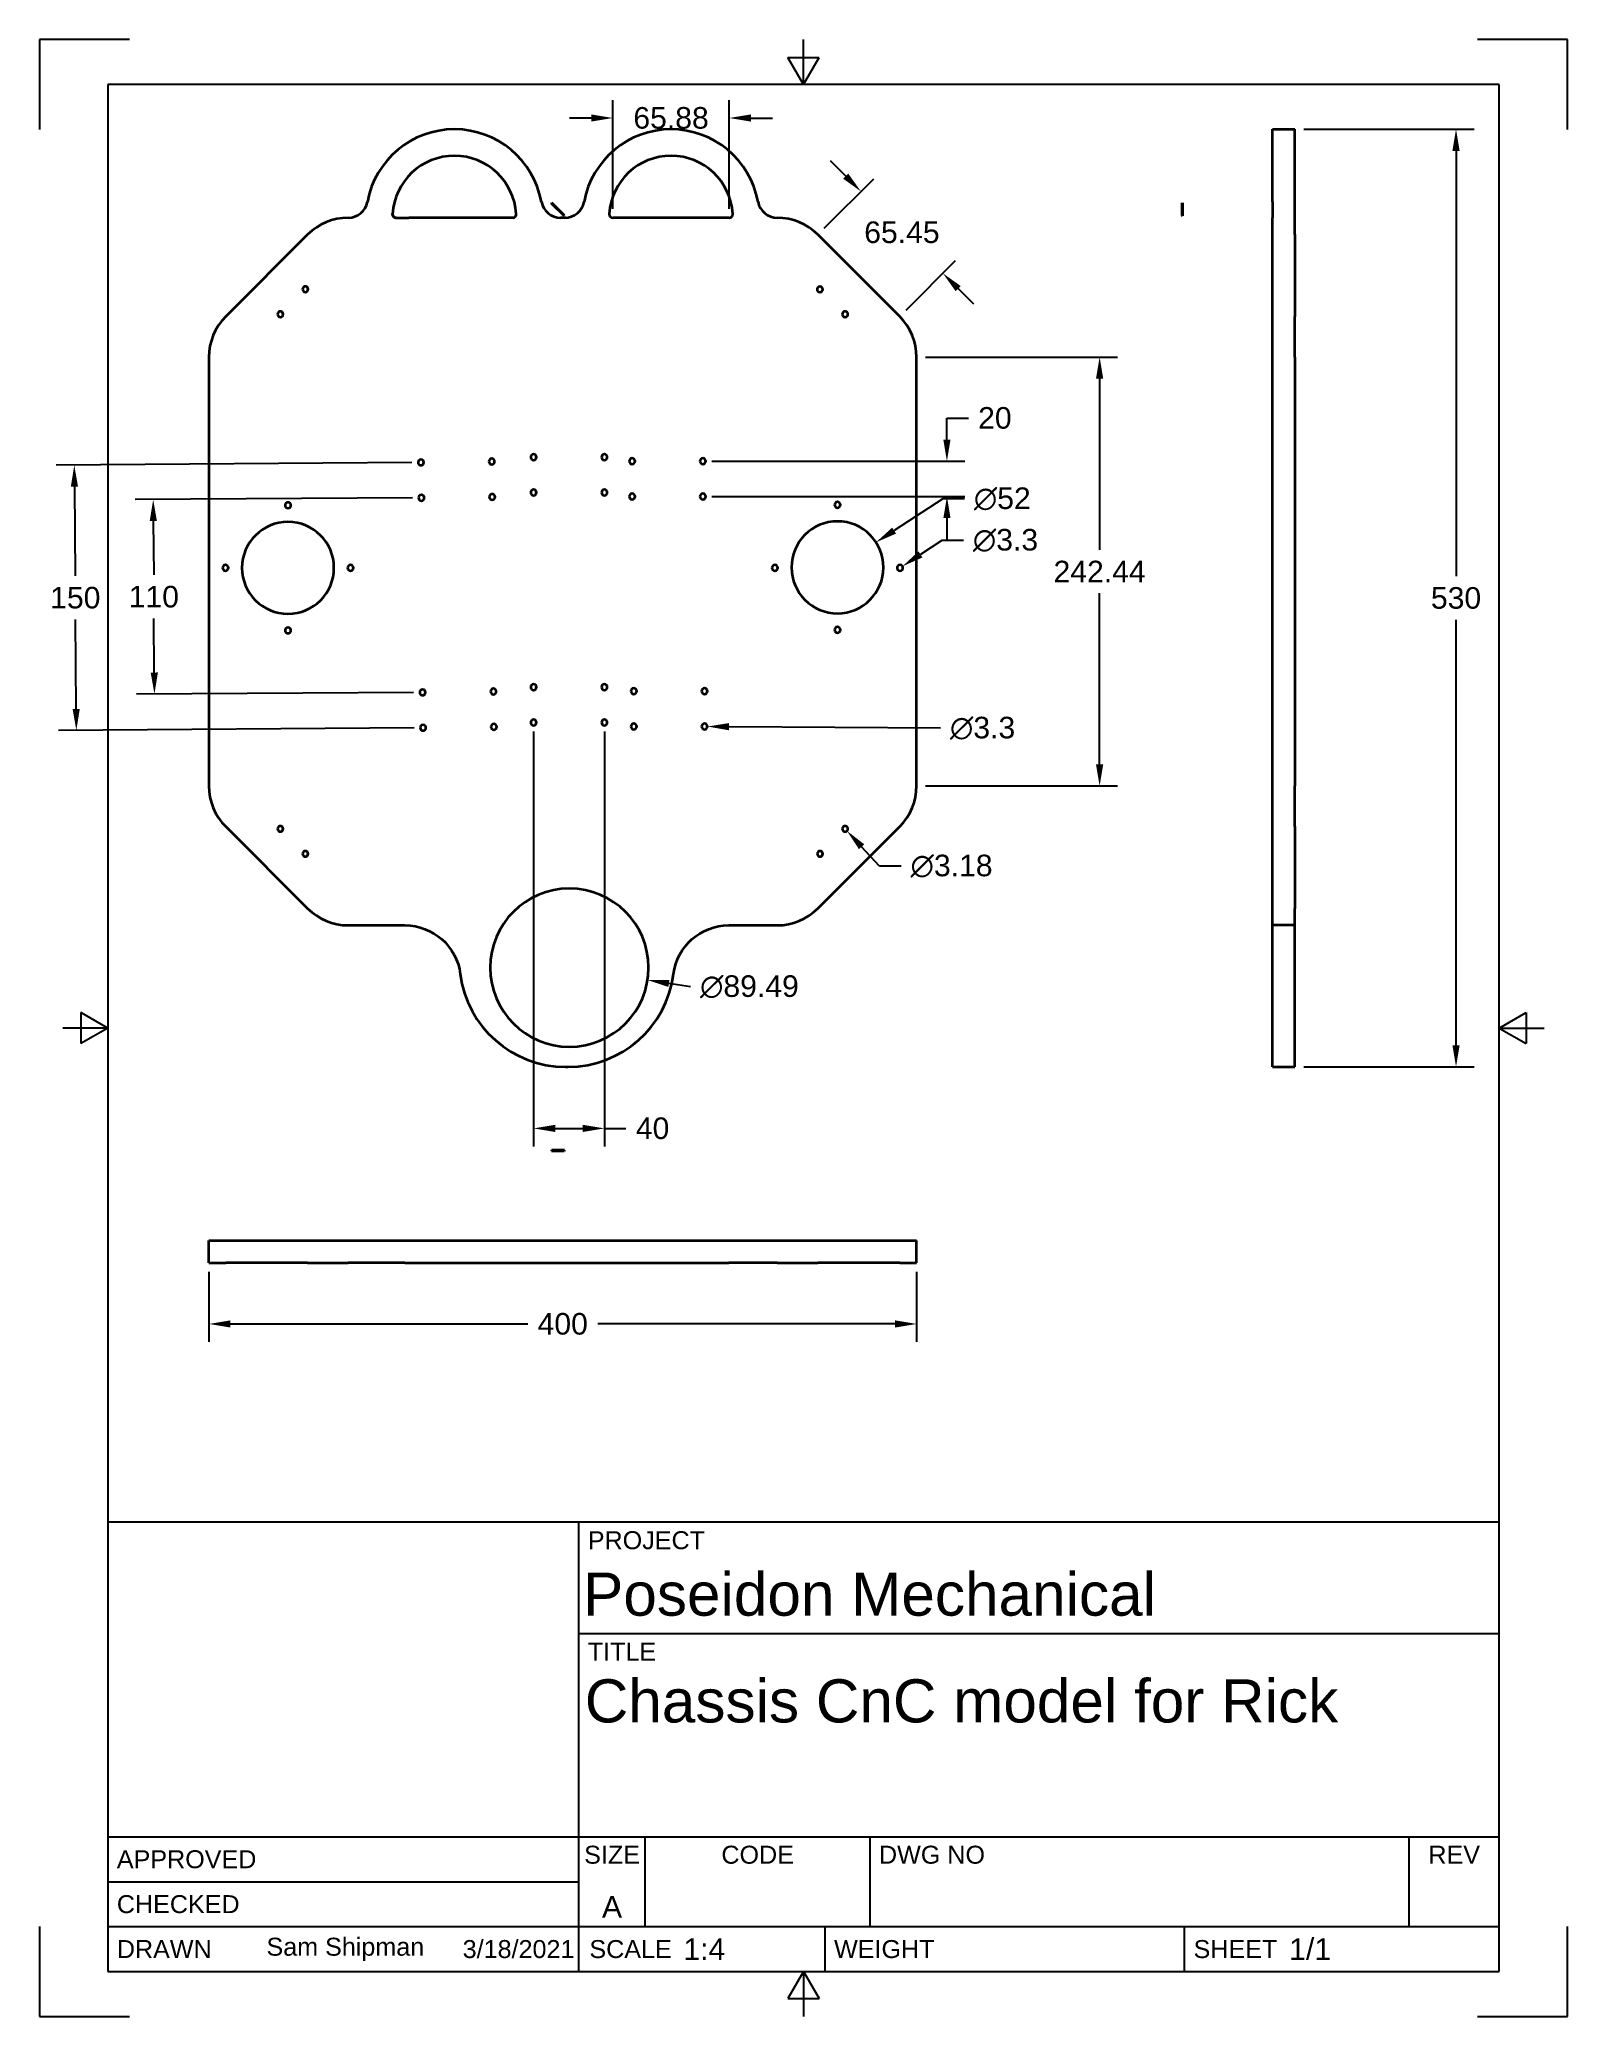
# Model space of a CAD drawing. Header units: inches. Extents: x 0 to 8.5, y 0 to 11.
import ezdxf
from ezdxf.enums import TextEntityAlignment as Align

# ---------------------------------------------------------------- set-up
doc = ezdxf.new("R2010")
doc.units = ezdxf.units.IN
doc.header["$LTSCALE"] = 0.75
doc.header["$MEASUREMENT"] = 0
doc.layers.add('Border', color=7, linetype='Continuous')
doc.layers.add('Titleblock', color=7, linetype='Continuous')
doc.layers.add('Dimensions', color=7, linetype='Continuous', lineweight=18)
doc.layers.add('Visible', color=7, linetype='Continuous', lineweight=35)
doc.styles.add('FusionTitle', font='arial.ttf')
doc.styles.get("Standard").update_dxf_attribs({"font": 'arial.ttf'})
doc.dimstyles.get("Standard").update_dxf_attribs({"dimtxt": 0.12, "dimasz": 0.12, "dimexe": 0.1, "dimexo": 0.05, "dimgap": 0.06, "dimtad": 0, "dimtih": 1, "dimtoh": 1, "dimlfac": 25.399986, "dimzin": 12, "dimdsep": 46, "dimtxsty": 'Standard', "dimcen": 0, "dimclrd": 256, "dimclre": 256, "dimclrt": 256, "dimazin": 3, "dimtp": 0.01, "dimtm": 0.01, "dimtfac": 1, "dimtofl": 0, "dimtmove": 0, "dimatfit": 3, "dimfxl": 1, "dimtolj": 1, "dimtzin": 12, "dimarcsym": 1})

# ---------------------------------------------------------------- blocks, each defined once
blk = doc.blocks.new('ANSI_A(V)_SHEET')
at = {"layer": 'Border'}
for p, q in [((4.25, 10.75), (4.25, 11)), ((4.163397, 10.9), (4.336603, 10.9)), ((4.25, 10.75), (4.163397, 10.9)), ((4.25, 10.75), (4.336603, 10.9)), ((8.12, 10.75), (0.38, 10.75)), ((0.38, 10.75), (0.38, 0.25)), ((8.12, 0.25), (8.12, 10.75)), ((0.38, 5.5), (0.13, 5.5)), ((0.23, 5.586603), (0.23, 5.413397)), ((0.38, 5.5), (0.23, 5.586603)), ((0.38, 5.5), (0.23, 5.413397)), ((8.12, 5.5), (8.27, 5.586603)), ((8.12, 5.5), (8.37, 5.5)), ((8.12, 5.5), (8.27, 5.413397)), ((8.27, 5.586603), (8.27, 5.413397)), ((0.38, 0.25), (8.12, 0.25)), ((4.25, 0.25), (4.163397, 0.1)), ((4.25, 0.25), (4.25, 0)), ((4.25, 0.25), (4.336603, 0.1)), ((4.163397, 0.1), (4.336603, 0.1))]:
    blk.add_line(p, q, dxfattribs=at)
at = {"layer": 'Defpoints'}
for p, q in [((0.5, 11), (0, 11)), ((0, 11), (0, 10.5)), ((8.5, 11), (8, 11)), ((8.5, 10.5), (8.5, 11)), ((0, 0.5), (0, 0)), ((8.5, 0), (8.5, 0.5)), ((0, 0), (0.5, 0)), ((8, 0), (8.5, 0))]:
    blk.add_line(p, q, dxfattribs=at)
blk = doc.blocks.new('ANSI_TITLEBLOCK')
at = {"layer": 'Titleblock'}
for p, q in [((0, 2.5), (-7.74, 2.5)), ((-7.74, 2.5), (-7.74, 0)), ((-5.12, 0), (-5.12, 2.5)), ((0, 0), (0, 2.5)), ((-5.12, 1.88), (0, 1.88)), ((-7.74, 0.75), (0, 0.75)), ((-4.75, 0.25), (-4.75, 0.75)), ((-3.5, 0.25), (-3.5, 0.75)), ((-0.5, 0.25), (-0.5, 0.75)), ((-7.74, 0.5), (-5.12, 0.5)), ((-7.74, 0.25), (0, 0.25)), ((-3.75, 0), (-3.75, 0.25)), ((-1.75, 0), (-1.75, 0.25)), ((-7.74, 0), (0, 0))]:
    blk.add_line(p, q, dxfattribs=at)
at = {"layer": 'Titleblock', "style": 'FusionTitle'}
for s, p in [('PROJECT', (-5.07, 2.45)), ('TITLE', (-5.07, 1.83)), ('DWG NO', (-3.45, 0.7))]:
    blk.add_text(s, height=0.1, dxfattribs=at).set_placement(p, align=Align.TOP_LEFT)
for s, p in [('APPROVED', (-7.69, 0.625)), ('CHECKED', (-7.69, 0.375)), ('DRAWN', (-7.69, 0.125)), ('SCALE', (-5.060956, 0.125)), ('WEIGHT', (-3.7, 0.125)), ('SHEET', (-1.7, 0.125))]:
    blk.add_text(s, height=0.1, dxfattribs=at).set_placement(p, align=Align.MIDDLE_LEFT)
for s, p in [('SIZE', (-4.935, 0.7)), ('CODE', (-4.125, 0.7)), ('REV', (-0.25, 0.7))]:
    blk.add_text(s, height=0.1, dxfattribs=at).set_placement(p, align=Align.TOP_CENTER)
for tag, height, p in [('PROJECT', 0.24, (-5.07, 2.22)), ('TITLE_1', 0.24, (-5.07, 1.63)), ('TITLE_2', 0.24, (-5.07, 1.29)), ('TITLE_3', 0.12, (-5.07, 0.95))]:
    blk.add_attdef(tag, text='', height=height, dxfattribs=at).set_placement(p, align=Align.TOP_LEFT)
for tag, height, p in [('APPROVED_BY', 0.1, (-6.851207, 0.625)), ('CHECKED_BY', 0.1, (-6.851207, 0.375)), ('DRAWN_BY', 0.1, (-6.851207, 0.125)), ('SCALE', 0.12, (-4.52, 0.125)), ('WEIGHT', 0.12, (-3.1, 0.125)), ('SHEET', 0.12, (-1.15, 0.125))]:
    blk.add_attdef(tag, text='', height=height, dxfattribs=at).set_placement(p, align=Align.MIDDLE_LEFT)
for tag, p in [('APPROVED_DATE', (-5.17, 0.625)), ('CHECKED_DATE', (-5.17, 0.375)), ('DRAWN_DATE', (-5.17, 0.125))]:
    blk.add_attdef(tag, text='', height=0.1, dxfattribs=at).set_placement(p, align=Align.MIDDLE_RIGHT)
for tag, p in [('SIZE', (-4.935, 0.3)), ('CODE', (-4.125, 0.3)), ('REV', (-0.25, 0.3))]:
    blk.add_attdef(tag, text='', height=0.12, dxfattribs=at).set_placement(p, align=Align.BOTTOM_CENTER)
blk.add_attdef('DWG_NO', text='', height=0.12, dxfattribs=at).set_placement((-3.45, 0.3), align=Align.BOTTOM_LEFT)
blk = doc.blocks.new('*D20')
at = {"layer": 'Defpoints', "color": 0, "transparency": 16777216}
for p in [(6.982751, 10.500517), (6.982751, 5.283982), (7.880139, 5.283982)]:
    blk.add_point(p, dxfattribs=at)
at = {"layer": 'Dimensions', "lineweight": -2, "transparency": 16777216}
for p, q in [((7.032751, 10.500517), (7.980139, 10.500517)), ((7.880139, 10.380517), (7.880139, 8.013559)), ((7.880139, 5.403982), (7.880139, 7.77094)), ((7.032751, 5.283982), (7.980139, 5.283982))]:
    blk.add_line(p, q, dxfattribs=at)
at = {"layer": 'Dimensions', "transparency": 16777216}
for points in [[(7.860139, 10.380517), (7.900139, 10.380517), (7.880139, 10.500517)], [(7.860139, 5.403982), (7.900139, 5.403982), (7.880139, 5.283982)]]:
    blk.add_solid(points, dxfattribs=at)
at = {"layer": 'Dimensions', "transparency": 16777216, "insert": (7.880139, 7.89225), "char_height": 0.12, "attachment_point": 5}
blk.add_mtext('\\A1;530', dxfattribs=at)
blk = doc.blocks.new('*D21')
at = {"layer": 'Defpoints', "color": 0, "transparency": 16777216}
for p in [(4.653546, 8.202369), (4.224262, 7.923684)]:
    blk.add_point(p, dxfattribs=at)
at = {"layer": 'Dimensions', "lineweight": -2, "transparency": 16777216}
for p, q in [((5.025307, 8.443709), (4.754197, 8.267709)), ((5.145307, 8.443709), (5.025307, 8.443709))]:
    blk.add_line(p, q, dxfattribs=at)
at = {"layer": 'Dimensions', "transparency": 16777216}
blk.add_solid([(4.743307, 8.284484), (4.765087, 8.250934), (4.653546, 8.202369)], dxfattribs=at)
at = {"layer": 'Dimensions', "transparency": 16777216, "insert": (5.355921, 8.443709), "char_height": 0.12, "attachment_point": 5}
blk.add_mtext('\\A1;∅52', dxfattribs=at)
blk = doc.blocks.new('*D22')
at = {"layer": 'Defpoints', "color": 0, "transparency": 16777216}
for p in [(4.773354, 8.051065), (4.800482, 8.068926)]:
    blk.add_point(p, dxfattribs=at)
at = {"layer": 'Dimensions', "lineweight": -2, "transparency": 16777216}
for p, q in [((5.019205, 8.212934), (4.900709, 8.134916)), ((5.139205, 8.212934), (5.019205, 8.212934))]:
    blk.add_line(p, q, dxfattribs=at)
at = {"layer": 'Dimensions', "transparency": 16777216}
blk.add_solid([(4.88971, 8.15162), (4.911707, 8.118211), (4.800482, 8.068926)], dxfattribs=at)
at = {"layer": 'Dimensions', "transparency": 16777216, "insert": (5.37372, 8.212934), "char_height": 0.12, "attachment_point": 5}
blk.add_mtext('\\A1;∅3.3', dxfattribs=at)
blk = doc.blocks.new('*D23')
at = {"layer": 'Defpoints', "color": 0, "transparency": 16777216}
for p in [(4.47072, 6.619805), (4.491911, 6.59677)]:
    blk.add_point(p, dxfattribs=at)
at = {"layer": 'Dimensions', "lineweight": -2, "transparency": 16777216}
for p, q in [((4.672509, 6.400452), (4.573154, 6.508455)), ((4.792509, 6.400452), (4.672509, 6.400452))]:
    blk.add_line(p, q, dxfattribs=at)
at = {"layer": 'Dimensions', "transparency": 16777216}
blk.add_solid([(4.587873, 6.521996), (4.558435, 6.494914), (4.491911, 6.59677)], dxfattribs=at)
at = {"layer": 'Dimensions', "transparency": 16777216, "insert": (5.073764, 6.400452), "char_height": 0.12, "attachment_point": 5}
blk.add_mtext('\\A1;∅3.18', dxfattribs=at)
blk = doc.blocks.new('*D24')
at = {"layer": 'Defpoints', "color": 0, "transparency": 16777216}
for p in [(3.683353, 7.177723), (3.715832, 7.177479)]:
    blk.add_point(p, dxfattribs=at)
at = {"layer": 'Dimensions', "lineweight": -2, "transparency": 16777216}
blk.add_line((5.011761, 7.167724), (3.835829, 7.176576), dxfattribs=at)
at = {"layer": 'Dimensions', "transparency": 16777216}
blk.add_solid([(3.835979, 7.196575), (3.835678, 7.156576), (3.715832, 7.177479)], dxfattribs=at)
at = {"layer": 'Dimensions', "transparency": 16777216, "insert": (5.246277, 7.167724), "char_height": 0.12, "attachment_point": 5}
blk.add_mtext('\\A1;∅3.3', dxfattribs=at)
blk = doc.blocks.new('*D25')
at = {"layer": 'Defpoints', "color": 0, "transparency": 16777216}
for p in [(2.512682, 5.90478), (3.382652, 5.766943)]:
    blk.add_point(p, dxfattribs=at)
at = {"layer": 'Dimensions', "lineweight": -2, "transparency": 16777216}
blk.add_line((3.621375, 5.729121), (3.501174, 5.748165), dxfattribs=at)
at = {"layer": 'Dimensions', "transparency": 16777216}
blk.add_solid([(3.504304, 5.767919), (3.498044, 5.728412), (3.382652, 5.766943)], dxfattribs=at)
at = {"layer": 'Dimensions', "transparency": 16777216, "insert": (3.949246, 5.729121), "char_height": 0.12, "attachment_point": 5}
blk.add_mtext('\\A1;∅89.49', dxfattribs=at)
blk = doc.blocks.new('*D26')
at = {"layer": 'Defpoints', "color": 0, "transparency": 16777216}
for p in [(3.188878, 10.563356), (3.188878, 10.008391), (3.837291, 10.008391)]:
    blk.add_point(p, dxfattribs=at)
at = {"layer": 'Dimensions', "lineweight": -2, "transparency": 16777216}
for p, q in [((3.068878, 10.563356), (2.948878, 10.563356)), ((3.188878, 10.058391), (3.188878, 10.663356)), ((3.837291, 10.058391), (3.837291, 10.663356)), ((3.957291, 10.563356), (4.077291, 10.563356))]:
    blk.add_line(p, q, dxfattribs=at)
at = {"layer": 'Dimensions', "transparency": 16777216}
for points in [[(3.068878, 10.583356), (3.068878, 10.543356), (3.188878, 10.563356)], [(3.957291, 10.583356), (3.957291, 10.543356), (3.837291, 10.563356)]]:
    blk.add_solid(points, dxfattribs=at)
at = {"layer": 'Dimensions', "transparency": 16777216, "insert": (3.513085, 10.563356), "char_height": 0.12, "attachment_point": 5}
blk.add_mtext('\\A1;65.88', dxfattribs=at)
blk = doc.blocks.new('*D27')
at = {"layer": 'Defpoints', "color": 0, "transparency": 16777216}
for p in [(4.329826, 9.9147), (5.025333, 9.699193), (4.785333, 9.459193)]:
    blk.add_point(p, dxfattribs=at)
at = {"layer": 'Dimensions', "lineweight": -2, "transparency": 16777216}
for p, q in [((4.484974, 10.239553), (4.400121, 10.324406)), ((4.365182, 9.950055), (4.640537, 10.225411)), ((4.820688, 9.494549), (5.096044, 9.769904)), ((5.110186, 9.614341), (5.195039, 9.529488))]:
    blk.add_line(p, q, dxfattribs=at)
at = {"layer": 'Dimensions', "transparency": 16777216}
for points in [[(4.499116, 10.253695), (4.470831, 10.225411), (4.569826, 10.1547)], [(5.124328, 9.628483), (5.096044, 9.600199), (5.025333, 9.699193)]]:
    blk.add_solid(points, dxfattribs=at)
at = {"layer": 'Dimensions', "transparency": 16777216, "insert": (4.79758, 9.926947), "char_height": 0.12, "attachment_point": 5}
blk.add_mtext('\\A1;65.45', dxfattribs=at)
blk = doc.blocks.new('*D28')
at = {"layer": 'Defpoints', "color": 0, "transparency": 16777216}
for p in [(4.879024, 9.233003), (5.897258, 9.233003), (4.879024, 6.846772)]:
    blk.add_point(p, dxfattribs=at)
at = {"layer": 'Dimensions', "lineweight": -2, "transparency": 16777216}
for p, q in [((4.929024, 9.233003), (5.997258, 9.233003)), ((5.897258, 9.113003), (5.897258, 8.160133)), ((5.897258, 6.966772), (5.897258, 7.919642)), ((4.929024, 6.846772), (5.997258, 6.846772))]:
    blk.add_line(p, q, dxfattribs=at)
at = {"layer": 'Dimensions', "transparency": 16777216}
for points in [[(5.877258, 9.113003), (5.917258, 9.113003), (5.897258, 9.233003)], [(5.877258, 6.966772), (5.917258, 6.966772), (5.897258, 6.846772)]]:
    blk.add_solid(points, dxfattribs=at)
at = {"layer": 'Dimensions', "transparency": 16777216, "insert": (5.897258, 8.039887), "char_height": 0.12, "attachment_point": 5}
blk.add_mtext('\\A1;242.44', dxfattribs=at)
blk = doc.blocks.new('*D29')
at = {"layer": 'Defpoints', "color": 0, "transparency": 16777216}
for p in [(0.942016, 4.1927), (4.879024, 4.1927), (4.879024, 3.853289)]:
    blk.add_point(p, dxfattribs=at)
at = {"layer": 'Dimensions', "lineweight": -2, "transparency": 16777216}
for p, q in [((0.942016, 4.1427), (0.942016, 3.753289)), ((4.879024, 4.1427), (4.879024, 3.753289)), ((1.062016, 3.853289), (2.715745, 3.853289)), ((4.759024, 3.853289), (3.105295, 3.853289))]:
    blk.add_line(p, q, dxfattribs=at)
at = {"layer": 'Dimensions', "transparency": 16777216}
for points in [[(1.062016, 3.873289), (1.062016, 3.833289), (0.942016, 3.853289)], [(4.759024, 3.873289), (4.759024, 3.833289), (4.879024, 3.853289)]]:
    blk.add_solid(points, dxfattribs=at)
at = {"layer": 'Dimensions', "transparency": 16777216, "insert": (2.91052, 3.853289), "char_height": 0.12, "attachment_point": 5}
blk.add_mtext('\\A1;400', dxfattribs=at)
blk = doc.blocks.new('*D30')
at = {"layer": 'Defpoints', "color": 0, "transparency": 16777216}
for p in [(2.748538, 7.199992), (3.142238, 7.199992), (3.142238, 4.941408)]:
    blk.add_point(p, dxfattribs=at)
at = {"layer": 'Dimensions', "lineweight": -2, "transparency": 16777216}
for p, q in [((2.748538, 7.149992), (2.748538, 4.841408)), ((3.142238, 7.149992), (3.142238, 4.841408)), ((2.868538, 4.941408), (3.022238, 4.941408)), ((3.142238, 4.941408), (3.262238, 4.941408))]:
    blk.add_line(p, q, dxfattribs=at)
at = {"layer": 'Dimensions', "transparency": 16777216}
for points in [[(2.868538, 4.961408), (2.868538, 4.921408), (2.748538, 4.941408)], [(3.022238, 4.961408), (3.022238, 4.921408), (3.142238, 4.941408)]]:
    blk.add_solid(points, dxfattribs=at)
at = {"layer": 'Dimensions', "transparency": 16777216, "insert": (3.410397, 4.941408), "char_height": 0.12, "attachment_point": 5}
blk.add_mtext('\\A1;40', dxfattribs=at)
blk = doc.blocks.new('*D31')
at = {"layer": 'Defpoints', "color": 0, "transparency": 16777216}
for p in [(2.124244, 8.450218), (0.639175, 7.357999), (2.131197, 7.367582)]:
    blk.add_point(p, dxfattribs=at)
at = {"layer": 'Dimensions', "lineweight": -2, "transparency": 16777216}
for p, q in [((2.074245, 8.449897), (0.532224, 8.439993)), ((0.632993, 8.320638), (0.63492, 8.020586)), ((0.638405, 7.477997), (0.636477, 7.778048)), ((2.081198, 7.36726), (0.539177, 7.357357))]:
    blk.add_line(p, q, dxfattribs=at)
at = {"layer": 'Dimensions', "transparency": 16777216}
for points in [[(0.652992, 8.320766), (0.612993, 8.320509), (0.632222, 8.440635)], [(0.658404, 7.478125), (0.618405, 7.477868), (0.639175, 7.357999)]]:
    blk.add_solid(points, dxfattribs=at)
at = {"layer": 'Dimensions', "transparency": 16777216, "insert": (0.635699, 7.899317), "char_height": 0.12, "attachment_point": 5}
blk.add_mtext('\\A1;110', dxfattribs=at)
blk = doc.blocks.new('*D32')
at = {"layer": 'Defpoints', "color": 0, "transparency": 16777216}
for p in [(2.121926, 8.647054), (0.204752, 7.155604), (2.133515, 7.170745)]:
    blk.add_point(p, dxfattribs=at)
at = {"layer": 'Dimensions', "lineweight": -2, "transparency": 16777216}
for p, q in [((2.071927, 8.646662), (0.093167, 8.631129)), ((0.194105, 8.511918), (0.198006, 8.015028)), ((0.20381, 7.275601), (0.19991, 7.77249)), ((2.083516, 7.170352), (0.104755, 7.154819))]:
    blk.add_line(p, q, dxfattribs=at)
at = {"layer": 'Dimensions', "transparency": 16777216}
for points in [[(0.214105, 8.512075), (0.174106, 8.511761), (0.193164, 8.631914)], [(0.22381, 7.275758), (0.183811, 7.275444), (0.204752, 7.155604)]]:
    blk.add_solid(points, dxfattribs=at)
at = {"layer": 'Dimensions', "transparency": 16777216, "insert": (0.198958, 7.893759), "char_height": 0.12, "attachment_point": 5}
blk.add_mtext('\\A1;150', dxfattribs=at)
blk = doc.blocks.new('*D33')
at = {"layer": 'Defpoints', "color": 0, "transparency": 16777216}
for p in [(3.690321, 8.653925), (5.047966, 8.653925), (3.690321, 8.457074)]:
    blk.add_point(p, dxfattribs=at)
at = {"layer": 'Dimensions', "lineweight": -2, "transparency": 16777216}
for p, q in [((5.047966, 8.773925), (5.047966, 8.893925)), ((5.047966, 8.893925), (5.167966, 8.893925)), ((3.740321, 8.653925), (5.147966, 8.653925)), ((3.740321, 8.457074), (5.147966, 8.457074)), ((5.047966, 8.337074), (5.047966, 8.217074))]:
    blk.add_line(p, q, dxfattribs=at)
at = {"layer": 'Dimensions', "transparency": 16777216}
for points in [[(5.027966, 8.773925), (5.067966, 8.773925), (5.047966, 8.653925)], [(5.027966, 8.337074), (5.067966, 8.337074), (5.047966, 8.457074)]]:
    blk.add_solid(points, dxfattribs=at)
at = {"layer": 'Dimensions', "transparency": 16777216, "insert": (5.314733, 8.893925), "char_height": 0.12, "attachment_point": 5}
blk.add_mtext('\\A1;20', dxfattribs=at)

msp = doc.modelspace()

# ---------------------------------------------------------------- linework, layer by layer
at = {"layer": 'Visible', "extrusion": (-1, -4e-16, 2.965e-13)}
for p, q in [((6.858243, 10.500517, 0.602564), (6.982751, 10.500517, 0.602564)), ((6.355808, 10.090656, -0.059787), (6.358889, 10.088387, -0.062057)), ((6.355808, 10.021059, 0.00981), (6.355808, 10.090656, -0.059787)), ((6.358889, 10.018789, 0.00754), (6.355808, 10.021059, 0.00981)), ((6.355808, 10.021059, 0.00981), (6.35885, 10.018764, 0.007515)), ((6.35885, 10.018764, 0.007515), (6.358889, 10.018789, 0.00754)), ((6.358889, 10.088387, -0.062057), (6.358889, 10.018789, 0.00754)), ((6.858243, 9.459193, 1.874813), (6.858243, 9.9147, 1.419306)), ((6.982751, 9.9147, 1.419306), (6.982751, 9.459193, 1.874813)), ((6.858243, 6.846772, 1.968504), (6.858243, 9.233003, 1.968504)), ((6.982751, 9.233003, 1.968504), (6.982751, 6.846772, 1.968504)), ((6.858243, 6.165075, 1.419306), (6.858243, 6.620581, 1.874813)), ((6.982751, 6.620581, 1.874813), (6.982751, 6.165075, 1.419306)), ((6.982751, 6.071384, 1.193115), (6.858243, 6.071384, 1.193115)), ((6.858243, 5.283982, 0.030193), (6.982751, 5.283982, 0.030193))]:
    msp.add_line(p, q, dxfattribs=at)
at = {"layer": 'Visible'}
for p, q in [((2.848438, 10.088361, 0.310433), (2.850733, 10.090656, 0.313474)), ((2.918035, 10.018764, 0.310433), (2.848438, 10.088361, 0.310433)), ((2.920331, 10.021059, 0.313474), (2.850733, 10.090656, 0.313474)), ((2.920331, 10.021059, 0.313474), (2.918035, 10.018764, 0.310433)), ((1.491214, 9.9147, -0.18896), (1.035708, 9.459193, -0.18896)), ((1.98375, 10.008394, -0.313468), (2.053828, 10.008394, -0.313468)), ((1.98375, 10.008391, -0.188955), (2.053742, 10.008391, -0.188907)), ((2.632162, 10.008391, -0.18896), (2.053742, 10.008391, -0.18896)), ((2.922533, 10.008391, -0.18896), (2.898507, 10.008391, -0.18896)), ((3.837291, 10.008391, -0.18896), (3.188878, 10.008391, -0.18896)), ((4.785333, 9.459193, -0.18896), (4.329826, 9.9147, -0.18896)), ((0.942016, 9.233003, -0.18896), (0.942016, 6.846772, -0.18896)), ((4.879024, 6.846772, -0.18896), (4.879024, 9.233003, -0.18896)), ((1.035708, 6.620581, -0.18896), (1.491214, 6.165075, -0.18896)), ((4.329826, 6.165075, -0.18896), (4.785333, 6.620581, -0.18896)), ((1.717405, 6.071384, -0.18896), (2.032981, 6.071384, -0.18896)), ((3.834162, 6.071384, -0.18896), (4.103636, 6.071384, -0.18896)), ((2.926431, 5.283982, -0.18896), (2.940713, 5.283982, -0.18896))]:
    msp.add_line(p, q, dxfattribs=at)
at = {"layer": 'Visible', "extrusion": (0, 1, 2.965e-13)}
for p, q in [((2.848438, 4.816601, -2.048473), (2.850733, 4.819642, -2.050769)), ((2.848464, 4.816562, -2.048499), (2.848438, 4.816601, -2.048473)), ((2.918035, 4.816601, -1.978876), (2.848438, 4.816601, -2.048473)), ((2.848464, 4.816562, -2.048499), (2.918061, 4.816562, -1.978902)), ((2.920331, 4.819642, -1.981172), (2.850733, 4.819642, -2.050769)), ((2.920331, 4.819642, -1.981172), (2.918035, 4.816601, -1.978876)), ((2.918035, 4.816601, -1.978876), (2.918061, 4.816562, -1.978902)), ((2.918061, 4.816562, -1.978902), (2.920331, 4.819642, -1.981172)), ((0.942016, 4.1927, 1.193115), (0.942016, 4.317208, 1.193115)), ((1.035708, 4.317208, 1.419306), (1.491214, 4.317208, 1.874813)), ((1.717405, 4.317208, 1.968504), (2.032981, 4.317208, 1.968504)), ((2.926431, 4.317208, 2.755906), (2.940713, 4.317208, 2.755906)), ((3.834162, 4.317208, 1.968504), (4.103636, 4.317208, 1.968504)), ((4.329826, 4.317208, 1.874813), (4.785333, 4.317208, 1.419306)), ((4.879024, 4.1927, 1.193115), (4.879024, 4.317208, 1.193115)), ((1.491214, 4.1927, 1.874813), (1.035708, 4.1927, 1.419306)), ((2.032981, 4.1927, 1.968504), (1.717405, 4.1927, 1.968504)), ((2.926431, 4.1927, 2.755906), (2.940713, 4.1927, 2.755906)), ((4.103636, 4.1927, 1.968504), (3.834162, 4.1927, 1.968504)), ((4.785333, 4.1927, 1.419306), (4.329826, 4.1927, 1.874813))]:
    msp.add_line(p, q, dxfattribs=at)
at = {"layer": 'Visible', "extrusion": (2e-16, -2e-16, -1)}
for centre, radius in [((-1.478917, 9.610679, 0.18896), 0.01565), ((-4.341375, 9.60993, 0.18896), 0.01565), ((-1.339729, 9.471491, 0.18896), 0.01565), ((-4.481312, 9.471491, 0.18896), 0.01565), ((-2.748538, 8.67637, 0.18896), 0.01624), ((-3.142238, 8.67637, 0.18896), 0.01624), ((-2.121926, 8.647054, 0.18896), 0.01624), ((-2.515599, 8.65169, 0.18896), 0.01624), ((-2.517917, 8.454853, 0.18896), 0.01624), ((-2.748538, 8.47952, 0.18896), 0.01624), ((-3.142238, 8.47952, 0.18896), 0.01624), ((-3.296621, 8.457074, 0.18896), 0.01624), ((-1.382135, 8.408349, 0.18896), 0.01624), ((-4.438904, 8.411038, 0.18896), 0.01624), ((-1.382135, 8.060337, 0.18896), 0.255906), ((-4.438904, 8.063026, 0.18896), 0.255906), ((-1.034123, 8.060337, 0.18896), 0.01624), ((-1.730146, 8.060268, 0.18896), 0.01624), ((-4.090909, 8.060064, 0.18896), 0.01624), ((-4.786918, 8.059995, 0.18896), 0.01624), ((-1.382135, 7.712325, 0.18896), 0.01624), ((-4.438904, 7.715015, 0.18896), 0.01624), ((-2.131197, 7.367582, 0.18896), 0.01624), ((-2.52487, 7.372217, 0.18896), 0.01624), ((-2.133515, 7.170745, 0.18896), 0.01624), ((-2.527188, 7.17538, 0.18896), 0.01624), ((-3.305892, 7.177601, 0.18896), 0.01624), ((-1.339725, 6.608287, 0.18896), 0.01565), ((-4.481315, 6.608287, 0.18896), 0.01565), ((-1.47892, 6.469092, 0.18896), 0.01565), ((-4.342121, 6.469092, 0.18896), 0.01565), ((-2.947667, 5.835862, 0.18896), 0.440411)]:
    msp.add_circle(centre, radius, dxfattribs=at)
at = {"layer": 'Visible', "extrusion": (-9e-16, 2e-16, -1)}
msp.add_circle((-3.296621, 8.653925, 0.18896), 0.01624, dxfattribs=at)
at = {"layer": 'Visible', "extrusion": (1.1e-15, -8e-16, -1)}
msp.add_circle((-3.690321, 8.653925, 0.18896), 0.01624, dxfattribs=at)
at = {"layer": 'Visible', "extrusion": (3e-16, 1e-16, -1)}
msp.add_circle((-3.690321, 8.457074, 0.18896), 0.01624, dxfattribs=at)
at = {"layer": 'Visible', "extrusion": (0, -5e-16, -1)}
for centre in [(-2.124244, 8.450218, 0.18896), (-3.305892, 7.374452, 0.18896), (-3.699592, 7.177601, 0.18896)]:
    msp.add_circle(centre, 0.01624, dxfattribs=at)
at = {"layer": 'Visible', "extrusion": (5e-16, 5e-16, -1)}
for centre in [(-2.748538, 7.396842, 0.18896), (-3.142238, 7.396842, 0.18896), (-2.748538, 7.199992, 0.18896), (-3.142238, 7.199992, 0.18896)]:
    msp.add_circle(centre, 0.01624, dxfattribs=at)
at = {"layer": 'Visible', "extrusion": (9e-16, -1.1e-15, -1)}
msp.add_circle((-3.699592, 7.374452, 0.18896), 0.01624, dxfattribs=at)
at = {"layer": 'Visible'}
for centre, radius, start, end in [((2.307956, 10.008391, -0.18896), 0.492126, 10.388858, 169.611142), ((3.513085, 10.008391, -0.18896), 0.492126, 10.388858, 169.611142), ((2.307956, 10.008391, -0.18896), 0.344488, 3.474601, 176.525513), ((3.513085, 10.008391, -0.18896), 0.344488, 3.474601, 176.525399), ((1.717405, 10.116659, -0.18896), 0.108268, 270, 349.611142), ((2.632162, 10.028076, -0.18896), 0.019685, 270, 3.474601), ((2.898507, 10.116659, -0.18896), 0.108268, 190.388858, 270), ((2.922533, 10.116659, -0.18896), 0.108268, 270, 349.611142), ((3.188878, 10.028076, -0.18896), 0.019685, 176.525399, 270), ((3.837291, 10.028076, -0.18896), 0.019685, 270, 3.474601), ((4.103636, 10.116659, -0.18896), 0.108268, 190.388858, 270), ((1.717405, 9.68851, -0.18896), 0.319882, 90, 135), ((4.103636, 9.68851, -0.18896), 0.319882, 45, 90), ((1.261898, 9.233003, -0.18896), 0.319882, 135, 180), ((4.559142, 9.233003, -0.18896), 0.319882, 0, 45), ((1.261898, 6.846772, -0.18896), 0.319882, 180, 225), ((4.559142, 6.846772, -0.18896), 0.319882, 315, 0), ((1.717405, 6.391265, -0.18896), 0.319882, 225, 270), ((4.103636, 6.391265, -0.18896), 0.319882, 270, 315), ((2.926431, 5.874533, -0.18896), 0.590551, 187.220203, 270), ((2.940713, 5.874533, -0.18896), 0.590551, 270, 352.779797)]:
    msp.add_arc(centre, radius, start, end, dxfattribs=at)
at = {"layer": 'Visible', "extrusion": (-1, -4e-16, 2.965e-13)}
for centre, radius, start, end in [((-10.008391, 0.602564, -6.858243), 0.492126, 100.388858, 180), ((-10.008391, 0.602564, -6.982751), 0.492126, 100.388858, 180), ((-10.116659, 1.193115, -6.858243), 0.108268, 280.388858, 0), ((-9.68851, 1.193115, -6.858243), 0.319882, 135, 180), ((-9.68851, 1.193115, -6.982751), 0.319882, 135, 180), ((-9.233003, 1.648622, -6.858243), 0.319882, 90, 135), ((-9.233003, 1.648622, -6.982751), 0.319882, 90, 135), ((-6.846772, 1.648622, -6.858243), 0.319882, 45, 90), ((-6.846772, 1.648622, -6.982751), 0.319882, 45, 90), ((-6.391265, 1.193115, -6.858243), 0.319882, 0, 45), ((-6.391265, 1.193115, -6.982751), 0.319882, 0, 45), ((-5.874533, 0.030193, -6.858243), 0.590551, 0, 82.779797), ((-5.874533, 0.030193, -6.982751), 0.590551, 0, 82.779797)]:
    msp.add_arc(centre, radius, start, end, dxfattribs=at)
at = {"layer": 'Visible', "extrusion": (1, 4e-16, -2.965e-13)}
msp.add_arc((10.116659, 1.193115, 6.982751), 0.108268, 180, 259.611142, dxfattribs=at)
at = {"layer": 'Visible', "extrusion": (2e-16, 0, -1)}
msp.add_arc((-2.032981, 5.761344, 0.18896), 0.310039, 90, 172.779797, dxfattribs=at)
at = {"layer": 'Visible', "extrusion": (5e-16, -4e-16, -1)}
msp.add_arc((-3.834162, 5.761344, 0.18896), 0.310039, 7.220203, 90, dxfattribs=at)
at = {"layer": 'Visible', "extrusion": (1, 0, -2.96e-13)}
msp.add_arc((5.761344, 0.923642, 6.858243), 0.310039, 277.220203, 0, dxfattribs=at)
at = {"layer": 'Visible', "extrusion": (1, 0, -2.962e-13)}
msp.add_arc((5.761344, 0.923642, 6.982751), 0.310039, 277.220203, 0, dxfattribs=at)
at = {"layer": 'Visible', "extrusion": (0, 1, 2.965e-13)}
for centre, radius, start, end in [((-1.261898, 1.193115, 4.317208), 0.319882, 0, 45), ((-1.717405, 1.648622, 4.317208), 0.319882, 45, 90), ((-2.926431, 2.165354, 4.317208), 0.590551, 7.220203, 90), ((-2.940713, 2.165354, 4.317208), 0.590551, 90, 172.779797), ((-4.103636, 1.648622, 4.317208), 0.319882, 90, 135), ((-4.559142, 1.193115, 4.317208), 0.319882, 135, 180), ((-1.261898, 1.193115, 4.1927), 0.319882, 0, 45), ((-1.717405, 1.648622, 4.1927), 0.319882, 45, 90), ((-2.926431, 2.165354, 4.1927), 0.590551, 7.220203, 90), ((-2.940713, 2.165354, 4.1927), 0.590551, 90, 172.779797), ((-4.103636, 1.648622, 4.1927), 0.319882, 90, 135), ((-4.559142, 1.193115, 4.1927), 0.319882, 135, 180)]:
    msp.add_arc(centre, radius, start, end, dxfattribs=at)
at = {"layer": 'Visible', "extrusion": (2e-16, -1, -2.965e-13)}
msp.add_arc((2.032981, 2.278543, -4.317208), 0.310039, 270, 352.779797, dxfattribs=at)
at = {"layer": 'Visible', "extrusion": (5e-16, -1, -2.961e-13)}
msp.add_arc((3.834162, 2.278543, -4.317208), 0.310039, 187.220203, 270, dxfattribs=at)
at = {"layer": 'Visible', "extrusion": (2e-16, -1, -2.964e-13)}
msp.add_arc((2.032981, 2.278543, -4.1927), 0.310039, 270, 352.779797, dxfattribs=at)
at = {"layer": 'Visible', "extrusion": (4e-16, -1, -2.961e-13)}
msp.add_arc((3.834162, 2.278543, -4.1927), 0.310039, 187.220203, 270, dxfattribs=at)
at = {"layer": 'Visible'}
for points, knots in [([(1.964101, 10.029269, -0.18896), (1.963946, 10.02671, -0.18896), (1.964292, 10.024146, -0.18896), (1.965947, 10.019294, -0.18896), (1.967241, 10.017053, -0.18896), (1.970614, 10.013192, -0.18896), (1.972662, 10.01161, -0.18896), (1.976316, 10.009785, -0.18896), (1.977751, 10.009265, -0.18896), (1.980713, 10.008567, -0.18896), (1.982229, 10.008391, -0.18896), (1.98375, 10.008391, -0.188955)], [0, 0, 0, 0, 0.0781288947, 0.0781288947, 0.1562577894, 0.1562577894, 0.2343866841, 0.2343866841, 0.2807566329, 0.2807566329, 0.3271265817, 0.3271265817, 0.3271265817, 0.3271265817]), ([(1.98375, 10.008394, -0.313468), (1.981187, 10.008394, -0.313468), (1.978648, 10.008894, -0.313468), (1.973905, 10.010841, -0.313468), (1.971747, 10.012268, -0.313468), (1.968098, 10.015869, -0.313468), (1.966643, 10.018009, -0.313468), (1.965043, 10.021767, -0.313468), (1.964611, 10.023231, -0.313468), (1.964093, 10.026228, -0.313468), (1.964009, 10.027751, -0.313468), (1.964101, 10.029269, -0.313468)], [0, 0, 0, 0, 0.0781288947, 0.0781288947, 0.1562577893, 0.1562577893, 0.234386684, 0.234386684, 0.2807575555, 0.2807575555, 0.3270962441, 0.3270962441, 0.3270962441, 0.3270962441])]:
    msp.add_open_spline(points, degree=3, knots=knots, dxfattribs=at)

# ---------------------------------------------------------------- block references
at = {"layer": 'Border'}
msp.add_blockref('ANSI_A(V)_SHEET', (0, 0), dxfattribs=at)
at = {"layer": 'Titleblock'}
ref = msp.add_blockref('ANSI_TITLEBLOCK', (8.12, 0.25), dxfattribs=at)
ref.add_attrib('SHEET_001', '1/1', (6.951746, 0.315), dxfattribs={"height": 0.12, "style": 'FusionTitle'})
ref.add_attrib('SCALE_001', '1:4', (3.581746, 0.314754), dxfattribs={"height": 0.12, "style": 'FusionTitle'})
ref.add_attrib('DRAWN_DATE_001', '3/18/2021', (2.354161, 0.325034), dxfattribs={"height": 0.1, "style": 'FusionTitle'})
ref.add_attrib('DRAWN_BY_001', 'Sam Shipman', (1.262517, 0.338029), dxfattribs={"height": 0.1, "style": 'FusionTitle'})
ref.add_attrib('SIZE_001', 'A', (3.12897, 0.55), dxfattribs={"height": 0.12, "style": 'FusionTitle'})
ref.add_attrib('PROJECT_001', 'Poseidon Mechanical', (3.024134, 2.23), dxfattribs={"height": 0.24, "style": 'FusionTitle'})
ref.add_attrib('TITLE_1_001', 'Chassis CnC model for Rick', (3.033302, 1.635907), dxfattribs={"height": 0.24, "style": 'FusionTitle'})

# ---------------------------------------------------------------- dimensions: what is measured, and where the dimension line sits
at = {"layer": 'Dimensions'}
dim = msp.add_linear_dim(base=(3.188878, 10.563356), p1=(3.837291, 10.008391), p2=(3.188878, 10.008391), dimstyle='Standard', override={"dimlfac": 101.599945, "dimclrd": 256, "dimclre": 256}, dxfattribs=at)
dim.commit()
dim.dimension.update_dxf_attribs({"geometry": '*D26', "text_midpoint": (3.513085, 10.563356)})
for p1, p2, distance, picture, middle in [((6.982751, 10.500517), (6.982751, 5.283982), 0.897388, '*D20', (7.880139, 7.89225)), ((4.329826, 9.9147), (4.785333, 9.459193), 0.339411, '*D27', (4.79758, 9.926947)), ((4.879024, 6.846772), (4.879024, 9.233003), -1.018234, '*D28', (5.897258, 8.039887)), ((2.121926, 8.647054), (2.133515, 7.170745), -1.928822, '*D32', (0.198958, 7.893759)), ((2.124244, 8.450218), (2.131197, 7.367582), -1.492053, '*D31', (0.635699, 7.899317)), ((2.748538, 7.199992), (3.142238, 7.199992), -2.258584, '*D30', (3.410397, 4.941408)), ((0.942016, 4.1927), (4.879024, 4.1927), -0.339411, '*D29', (2.91052, 3.853289))]:
    dim = msp.add_aligned_dim(p1=p1, p2=p2, distance=distance, dimstyle='Standard', override={"dimlfac": 101.599945, "dimclrd": 256, "dimclre": 256}, dxfattribs=at)
    dim.commit()
    dim.dimension.update_dxf_attribs({"geometry": picture, "text_midpoint": middle})
dim = msp.add_linear_dim(base=(5.047966, 8.653925), p1=(3.690321, 8.457074), p2=(3.690321, 8.653925), angle=90, dimstyle='Standard', override={"dimlfac": 101.599945, "dimclrd": 256, "dimclre": 256}, dxfattribs=at)
dim.commit()
dim.dimension.update_dxf_attribs({"geometry": '*D33', "text_midpoint": (5.314733, 8.893925)})
for p1, p2, picture, middle in [((4.224262, 7.923684), (4.653546, 8.202369), '*D21', (5.355921, 8.443709)), ((4.773354, 8.051065), (4.800482, 8.068926), '*D22', (5.37372, 8.212934)), ((3.683353, 7.177723), (3.715832, 7.177479), '*D24', (5.011761, 7.167724)), ((4.47072, 6.619805), (4.491911, 6.59677), '*D23', (5.073764, 6.400452)), ((2.512682, 5.90478), (3.382652, 5.766943), '*D25', (3.621375, 5.729121))]:
    dim = msp.add_diameter_dim_2p(p1=p1, p2=p2, dimstyle='Standard', override={"dimlfac": 101.599945, "dimclrd": 256, "dimclre": 256}, dxfattribs=at)
    dim.commit()
    dim.dimension.update_dxf_attribs({"geometry": picture, "text_midpoint": middle, "dimtype": 163})

doc.saveas('drawing.dxf')
